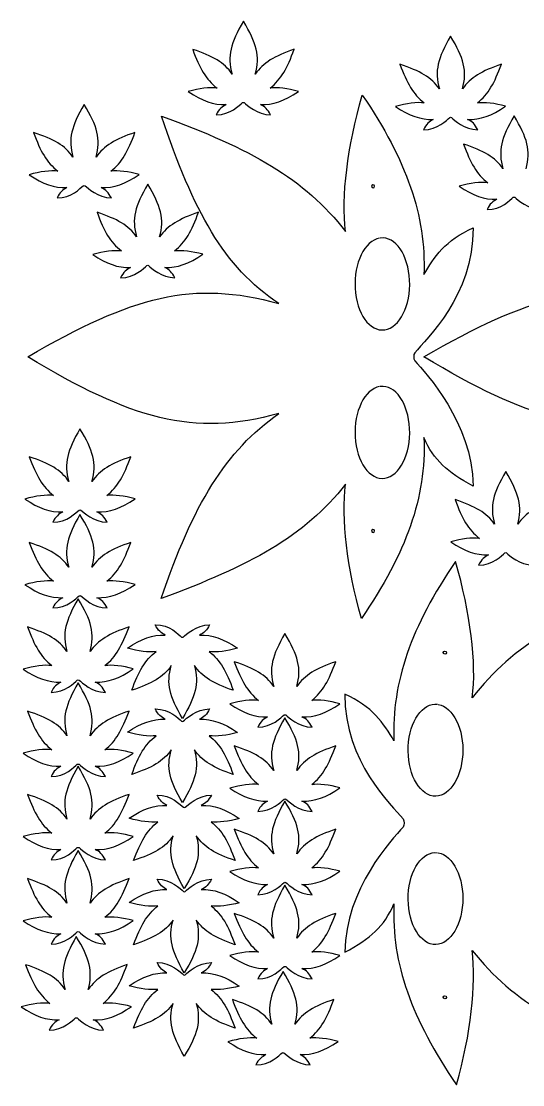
# Model space of a CAD drawing. Extents: x 21 to 5633, y 5 to 1405.
# Drawn here: x 21 to 666, y 5 to 1374 of the extents above; entities that cross this region are included whole.
import ezdxf

# ---------------------------------------------------------------- set-up
doc = ezdxf.new("R2010")
doc.units = 0
doc.layers.add('mascara_plano_de_corte', color=7, linetype='CONTINUOUS')

msp = doc.modelspace()

# ---------------------------------------------------------------- linework, layer by layer
at = {"layer": 'mascara_plano_de_corte', "color": 7}
for points in [[(307.101992, 1373.611842)], [(573.624986, 1354.459842)], [(102.339997, 1266.670844)], [(655.390984, 1251.775845)], [(184.104995, 1163.986847)], [(29.827999, 941.877852)], [(539.425987, 941.877852)], [(96.968998, 849.361855)], [(644.616984, 794.217856)], [(96.968998, 739.072858)], [(94.659998, 630.48686)], [(360.530991, 585.689861)], [(94.659998, 522.177863)], [(228.714994, 476.611864)], [(360.530991, 477.381864)], [(94.659998, 414.920866)], [(360.530991, 370.123867)], [(228.714994, 368.302867)], [(360.530991, 261.818869)], [(231.124994, 257.52987)], [(92.249998, 195.842871)], [(358.120991, 151.045872)], [(231.124994, 149.220872)], [(231.124994, 41.963875)]]:
    msp.add_lwpolyline(points, close=True, dxfattribs=at)
msp.add_lwpolyline([(94.659998, 306.615868), (94.659998, 306.615868), (94.659998, 306.611868)], dxfattribs=at)
for points in [[(307.101992, 1373.611842), (290.698993, 1345.236842), (286.183993, 1329.049843), (292.714993, 1305.693843)], [(322.456992, 1305.693843), (328.886992, 1328.795843), (323.940992, 1345.795842), (307.101992, 1373.611842)], [(573.624986, 1354.459842), (557.222986, 1326.084843), (552.706986, 1309.896843), (559.237986, 1286.541844)], [(588.979985, 1286.541844), (595.409985, 1309.642843), (590.464985, 1326.642843), (573.624986, 1354.459842)], [(292.714993, 1305.693843), (282.604993, 1320.795843), (267.897993, 1328.681843), (241.956994, 1337.443843)], [(241.956994, 1337.443843), (250.854994, 1313.326843), (258.788994, 1298.849844), (273.233993, 1287.638844)], [(372.491991, 1337.502843), (347.163991, 1328.943843), (332.546992, 1320.138843), (322.456992, 1305.693843)], [(341.550991, 1287.638844), (355.784991, 1298.814844), (363.663991, 1313.568843), (372.491991, 1337.502843)], [(559.237986, 1286.541844), (549.128986, 1301.642843), (534.421987, 1309.529843), (508.483987, 1318.295843)], [(508.483987, 1318.295843), (517.378987, 1294.174844), (525.312987, 1279.697844), (539.757987, 1268.486844)], [(639.015984, 1318.349843), (613.687985, 1309.791843), (599.069985, 1300.986843), (588.979985, 1286.541844)], [(608.073985, 1268.486844), (622.312984, 1279.662844), (630.187984, 1294.416844), (639.015984, 1318.349843)], [(273.233993, 1287.638844), (263.804993, 1288.916844), (250.296994, 1287.127844), (236.315994, 1283.131844)], [(377.909991, 1283.373844), (364.206991, 1287.287844), (350.831991, 1288.775844), (341.550991, 1287.638844)], [(236.315994, 1283.131844), (253.995994, 1271.103844), (268.894993, 1265.881844), (284.862993, 1266.463844)], [(328.968992, 1266.463844), (345.140991, 1265.779844), (360.081991, 1271.248844), (377.909991, 1283.373844)], [(438.702989, 1102.943848), (432.632989, 1147.802847), (441.140989, 1212.045846), (460.136988, 1278.529844)], [(460.136988, 1278.529844), (517.335987, 1194.435846), (542.171986, 1123.584848), (539.405987, 1047.63185)], [(102.339997, 1266.670844), (85.937998, 1238.299845), (81.421998, 1222.107845), (87.952998, 1198.752846)], [(117.694997, 1198.752846), (124.124997, 1221.853845), (119.179997, 1238.853845), (102.339997, 1266.670844)], [(272.249993, 1253.189845), (290.636993, 1253.080845), (302.187992, 1265.849844), (305.999992, 1268.935844)], [(284.862993, 1266.463844), (280.179993, 1263.802844), (275.468993, 1260.545844), (272.249993, 1253.189845)], [(305.999992, 1268.935844), (306.624992, 1269.365844), (307.608992, 1269.338844), (308.190992, 1268.935844)], [(308.190992, 1268.935844), (311.608992, 1265.959844), (324.839992, 1253.365845), (342.089991, 1253.189845)], [(342.089991, 1253.189845), (338.253992, 1260.134844), (335.171992, 1263.826844), (328.968992, 1266.463844)], [(539.757987, 1268.486844), (530.327987, 1269.763844), (516.819987, 1267.974844), (502.839987, 1263.978844)], [(502.839987, 1263.978844), (520.522987, 1251.951845), (535.417987, 1246.732845), (551.390986, 1247.310845)], [(595.495985, 1247.310845), (611.663985, 1246.627845), (626.604984, 1252.095845), (644.433984, 1264.220844)], [(644.433984, 1264.220844), (630.729984, 1268.134844), (617.354985, 1269.627844), (608.073985, 1268.486844)], [(352.839991, 1010.299851), (281.003993, 1058.38485), (243.499994, 1128.330848), (201.819995, 1251.693845)], [(201.819995, 1251.693845), (316.526992, 1209.381846), (385.38699, 1171.650847), (438.702989, 1102.943848)], [(538.772987, 1234.037845), (557.159986, 1233.927845), (568.710986, 1246.697845), (572.522986, 1249.783845)], [(551.390986, 1247.310845), (546.702986, 1244.654845), (541.991986, 1241.392845), (538.772987, 1234.037845)], [(572.522986, 1249.783845), (573.147986, 1250.213845), (574.136986, 1250.185845), (574.714986, 1249.783845)], [(574.714986, 1249.783845), (578.132986, 1246.806845), (591.362985, 1234.213845), (608.612985, 1234.037845)], [(608.612985, 1234.037845), (604.776985, 1240.986845), (601.694985, 1244.674845), (595.495985, 1247.310845)], [(655.390984, 1251.775845), (638.987984, 1223.400845), (634.472984, 1207.213846), (641.003984, 1183.857846)], [(670.749983, 1183.857846), (677.175983, 1206.959846), (672.229983, 1223.959845), (655.390984, 1251.775845)], [(87.952998, 1198.752846), (77.843998, 1213.857846), (63.136998, 1221.740845), (37.194999, 1230.506845)], [(37.194999, 1230.506845), (46.093999, 1206.388846), (54.026999, 1191.908846), (68.472998, 1180.697846)], [(167.729996, 1230.560845), (142.401996, 1222.002845), (127.784997, 1213.197846), (117.694997, 1198.752846)], [(136.788997, 1180.697846), (151.022996, 1191.873846), (158.901996, 1206.627846), (167.729996, 1230.560845)], [(641.003984, 1183.857846), (630.894984, 1198.959846), (616.187985, 1206.845846), (590.249985, 1215.611846)], [(590.249985, 1215.611846), (599.144985, 1191.490846), (607.077985, 1177.013847), (621.526984, 1165.802847)], [(68.472998, 1180.697846), (59.042999, 1181.974846), (45.534999, 1180.185846), (31.554999, 1176.189847)], [(173.147996, 1176.431847), (159.444996, 1180.345846), (146.069996, 1181.838846), (136.788997, 1180.697846)], [(31.554999, 1176.189847), (49.233999, 1164.166847), (64.132998, 1158.943847), (80.101998, 1159.525847)], [(124.206997, 1159.525847), (140.378996, 1158.842847), (155.319996, 1164.306847), (173.147996, 1176.431847)], [(184.104995, 1163.986847), (167.702996, 1135.611848), (163.187996, 1119.424848), (169.718996, 1096.068849)], [(199.464995, 1096.068849), (205.890995, 1119.170848), (200.944995, 1136.170848), (184.104995, 1163.986847)], [(473.706988, 1163.158847), (472.601988, 1163.045847), (471.796988, 1162.064847), (471.901988, 1160.959847)], [(475.921988, 1161.318847), (475.827988, 1162.424847), (474.862988, 1163.248847), (473.753988, 1163.162847)], [(621.526984, 1165.802847), (612.093985, 1167.080847), (598.585985, 1165.291847), (584.604985, 1161.295847)], [(67.487998, 1146.252847), (85.874998, 1146.138847), (97.425998, 1158.908847), (101.237997, 1161.994847)], [(80.101998, 1159.525847), (75.417998, 1156.865847), (70.706998, 1153.603847), (67.487998, 1146.252847)], [(101.237997, 1161.994847), (101.862997, 1162.424847), (102.847997, 1162.396847), (103.429997, 1161.994847)], [(103.429997, 1161.994847), (106.847997, 1159.017847), (120.077997, 1146.424847), (137.327997, 1146.252847)], [(137.327997, 1146.252847), (133.491997, 1153.197847), (130.409997, 1156.884847), (124.206997, 1159.525847)], [(471.901988, 1160.959847), (472.003988, 1159.853847), (472.983988, 1159.041847), (474.089988, 1159.142847)], [(474.089988, 1159.142847), (475.194988, 1159.240847), (476.011988, 1160.213847), (475.921988, 1161.318847)], [(584.604985, 1161.295847), (602.288985, 1149.267847), (617.187985, 1144.045847), (633.155984, 1144.627847)], [(620.538984, 1131.353848), (638.925984, 1131.244848), (650.479984, 1144.013847), (654.292984, 1147.099847)], [(633.155984, 1144.627847), (628.468984, 1141.967847), (623.761984, 1138.709848), (620.538984, 1131.353848)], [(654.292984, 1147.099847), (654.917984, 1147.529847), (655.901984, 1147.502847), (656.479984, 1147.099847)], [(656.479984, 1147.099847), (659.901984, 1144.123847), (673.128983, 1131.529848), (690.378983, 1131.353848)], [(169.718996, 1096.068849), (159.608996, 1111.170848), (144.901996, 1119.056848), (118.964997, 1127.822848)], [(118.964997, 1127.822848), (127.858997, 1103.701848), (135.792997, 1089.224849), (150.237996, 1078.013849)], [(249.495994, 1127.877848), (224.167994, 1119.318848), (209.550995, 1110.513848), (199.464995, 1096.068849)], [(218.554995, 1078.013849), (232.792994, 1089.189849), (240.667994, 1103.943848), (249.495994, 1127.877848)], [(520.960987, 1040.46785), (519.362987, 1072.916849), (502.507987, 1097.107849), (483.226988, 1094.623849)], [(602.534985, 1107.627848), (603.062985, 1020.18585), (542.323986, 965.248852), (527.655987, 947.111852)], [(539.405987, 1047.63185), (552.054986, 1069.924849), (567.554986, 1092.318849), (602.534985, 1107.627848)], [(482.362988, 1094.494849), (463.120988, 1091.209849), (449.065989, 1062.384849), (450.897989, 1029.97085)], [(150.237996, 1078.013849), (140.808996, 1079.291849), (127.300997, 1077.502849), (113.319997, 1073.506849)], [(113.319997, 1073.506849), (131.003997, 1061.478849), (145.901996, 1056.25985), (161.870996, 1056.83885)], [(205.976995, 1056.83885), (222.144994, 1056.15485), (237.089994, 1061.623849), (254.913994, 1073.748849)], [(254.913994, 1073.748849), (241.210994, 1077.662849), (227.835994, 1079.154849), (218.554995, 1078.013849)], [(149.253996, 1043.56485), (167.640996, 1043.45585), (179.190996, 1056.22485), (183.007995, 1059.31085)], [(161.870996, 1056.83885), (157.183996, 1054.18185), (152.472996, 1050.92085), (149.253996, 1043.56485)], [(183.007995, 1059.31085), (183.628995, 1059.74085), (184.616995, 1059.71385), (185.194995, 1059.31085)], [(185.194995, 1059.31085), (188.612995, 1056.33485), (201.843995, 1043.74085), (219.093995, 1043.56485)], [(219.093995, 1043.56485), (215.257995, 1050.51385), (212.175995, 1054.20185), (205.976995, 1056.83885)], [(29.827999, 941.877852), (164.761996, 1019.888851), (241.761994, 1041.36985), (352.839991, 1010.299851)], [(489.026988, 976.599852), (508.288987, 979.486852), (522.554987, 1008.017851), (520.960987, 1040.46785)], [(539.425987, 941.877852), (674.362983, 1019.888851), (751.362981, 1041.36985), (862.440978, 1010.299851)], [(450.897989, 1029.97085), (452.729989, 997.556851), (469.761988, 973.717852), (489.026988, 976.599852)], [(527.655987, 947.111852), (525.608987, 944.138852), (525.745987, 939.451853), (527.655987, 936.701853)], [(352.839991, 868.842854), (242.972994, 838.267855), (162.112996, 861.795854), (29.827999, 941.877852)], [(527.655987, 936.701853), (541.808986, 920.435853), (601.702985, 857.517855), (602.534985, 775.482857)], [(862.440978, 868.842854), (752.573981, 838.267855), (671.710983, 861.795854), (539.425987, 941.877852)], [(482.362988, 903.541853), (463.120988, 900.256853), (449.065989, 871.431854), (450.897989, 839.017855)], [(520.960987, 849.513855), (519.362987, 881.963854), (502.507987, 906.154853), (483.226988, 903.670853)], [(201.558995, 630.88186), (242.257994, 751.342857), (284.132993, 820.861855), (352.839991, 868.842854)], [(96.968998, 849.361855), (80.565998, 820.990855), (76.050998, 804.799856), (82.581998, 781.443856)], [(112.323997, 781.443856), (118.753997, 804.545856), (113.808997, 821.545855), (96.968998, 849.361855)], [(489.026988, 785.646856), (508.288987, 788.533856), (522.554987, 817.064856), (520.960987, 849.513855)], [(450.897989, 839.017855), (452.729989, 806.603856), (469.761988, 782.763856), (489.026988, 785.646856)], [(539.405987, 837.865855), (542.655986, 760.967857), (516.659987, 689.896859), (458.995989, 605.119861)], [(602.534985, 775.482857), (569.499986, 793.713856), (551.956986, 808.381856), (539.405987, 837.865855)], [(82.581998, 781.443856), (72.472998, 796.549856), (57.765999, 804.431856), (31.823999, 813.197856)], [(31.823999, 813.197856), (40.722999, 789.080856), (48.655999, 774.599857), (63.101998, 763.388857)], [(162.358996, 813.252856), (137.030997, 804.693856), (122.413997, 795.888856), (112.323997, 781.443856)], [(131.417997, 763.388857), (145.651996, 774.568857), (153.530996, 789.318856), (162.358996, 813.252856)], [(644.616984, 794.217856), (628.214984, 765.842857), (623.698984, 749.654857), (630.229984, 726.299858)], [(659.972984, 726.299858), (666.401983, 749.400857), (661.456983, 766.400857), (644.616984, 794.217856)], [(438.702989, 778.045857), (385.54299, 710.330858), (315.386992, 672.865859), (201.558995, 630.88186)], [(458.995989, 605.119861), (440.374989, 670.291859), (433.284989, 733.896858), (438.702989, 778.045857)], [(63.101998, 763.388857), (53.671999, 764.666857), (40.163999, 762.877857), (26.183999, 758.881857)], [(26.183999, 758.881857), (43.862999, 746.857857), (58.761999, 741.634857), (74.729998, 742.217857)], [(118.835997, 742.217857), (135.007997, 741.533857), (149.948996, 746.998857), (167.776996, 759.123857)], [(167.776996, 759.123857), (154.073996, 763.037857), (140.698996, 764.529857), (131.417997, 763.388857)], [(630.229984, 726.299858), (620.120984, 741.400857), (605.413985, 749.287857), (579.472986, 758.052857)], [(579.472986, 758.052857), (588.370985, 733.935858), (596.304985, 719.455858), (610.749985, 708.244858)], [(710.007982, 758.107857), (684.679983, 749.549857), (670.062983, 740.744857), (659.972984, 726.299858)], [(62.116998, 728.943858), (80.503998, 728.830858), (92.054998, 741.603857), (95.866998, 744.685857)], [(74.729998, 742.217857), (70.046998, 739.556858), (65.335998, 736.295858), (62.116998, 728.943858)], [(96.968998, 739.072858), (80.565998, 710.697858), (76.050998, 694.509859), (82.581998, 671.154859)], [(95.866998, 744.685857), (96.491998, 745.115857), (97.476998, 745.088857), (98.058998, 744.685857)], [(112.323997, 671.154859), (118.753997, 694.256859), (113.808997, 711.256858), (96.968998, 739.072858)], [(98.058998, 744.685857), (101.476997, 741.709857), (114.706997, 729.115858), (131.956997, 728.943858)], [(131.956997, 728.943858), (128.120997, 735.888858), (125.038997, 739.576858), (118.835997, 742.217857)], [(473.706988, 719.670858), (472.601988, 719.560858), (471.796988, 718.576858), (471.901988, 717.470858)], [(471.901988, 717.470858), (472.003988, 716.369858), (472.983988, 715.556858), (474.089988, 715.654858)], [(475.921988, 717.830858), (475.827988, 718.935858), (474.862988, 719.759858), (473.753988, 719.674858)], [(474.089988, 715.654858), (475.194988, 715.752858), (476.011988, 716.724858), (475.921988, 717.830858)], [(82.581998, 671.154859), (72.472998, 686.256859), (57.765999, 694.142859), (31.823999, 702.908858)], [(31.823999, 702.908858), (40.722999, 678.787859), (48.655999, 664.310859), (63.101998, 653.09986)], [(162.358996, 702.963858), (137.030997, 694.404859), (122.413997, 685.599859), (112.323997, 671.154859)], [(131.417997, 653.09986), (145.651996, 664.275859), (153.530996, 679.029859), (162.358996, 702.963858)], [(610.749985, 708.244858), (601.319985, 709.521858), (587.812985, 707.732858), (573.831986, 703.736858)], [(573.831986, 703.736858), (591.511985, 691.709859), (606.409985, 686.490859), (622.378984, 687.072859)], [(609.765985, 673.795859), (628.151984, 673.685859), (639.702984, 686.455859), (643.515984, 689.541859)], [(622.378984, 687.072859), (617.690985, 684.412859), (612.983985, 681.150859), (609.765985, 673.795859)], [(643.515984, 689.541859), (644.140984, 689.970859), (645.124984, 689.943859), (645.702984, 689.541859)], [(645.702984, 689.541859), (649.124984, 686.564859), (662.354983, 673.970859), (679.601983, 673.795859)], [(580.011985, 678.619859), (522.812987, 594.521861), (497.976988, 523.670863), (500.741987, 447.720865)], [(601.444985, 503.033863), (607.515985, 547.888862), (599.007985, 612.131861), (580.011985, 678.619859)], [(63.101998, 653.09986), (53.671999, 654.37786), (40.163999, 652.58886), (26.183999, 648.59286)], [(26.183999, 648.59286), (43.862999, 636.56486), (58.761999, 631.34286), (74.729998, 631.92486)], [(118.835997, 631.92486), (135.007997, 631.24086), (149.948996, 636.70986), (167.776996, 648.83486)], [(167.776996, 648.83486), (154.073996, 652.74886), (140.698996, 654.23686), (131.417997, 653.09986)], [(838.323979, 651.77986), (723.620982, 609.470861), (654.761984, 571.740862), (601.444985, 503.033863)], [(62.116998, 618.650861), (80.503998, 618.541861), (92.054998, 631.31086), (95.866998, 634.39686)], [(74.729998, 631.92486), (70.046998, 629.26386), (65.335998, 626.00686), (62.116998, 618.650861)], [(94.659998, 630.48686), (78.257998, 602.115861), (73.741998, 585.924861), (80.272998, 562.568862)], [(110.015997, 562.568862), (116.444997, 585.670861), (111.499997, 602.674861), (94.659998, 630.48686)], [(95.866998, 634.39686), (96.491998, 634.82686), (97.476998, 634.79986), (98.058998, 634.39686)], [(98.058998, 634.39686), (101.476997, 631.42086), (114.706997, 618.826861), (131.956997, 618.650861)], [(131.956997, 618.650861), (128.120997, 625.59586), (125.038997, 629.28786), (118.835997, 631.92486)], [(80.272998, 562.568862), (70.163998, 577.674862), (55.456999, 585.560861), (29.519999, 594.322861)], [(29.519999, 594.322861), (38.413999, 570.205862), (46.347999, 555.728862), (60.792998, 544.517862)], [(160.050996, 594.377861), (134.722997, 585.822861), (120.104997, 577.017862), (110.015997, 562.568862)], [(129.108997, 544.517862), (143.347996, 555.693862), (151.222996, 570.443862), (160.050996, 594.377861)], [(193.862995, 597.029861), (212.249995, 597.142861), (223.800994, 584.369861), (227.612994, 581.287861)], [(206.479995, 583.756861), (201.792995, 586.416861), (197.081995, 589.674861), (193.862995, 597.029861)], [(229.804994, 581.287861), (233.222994, 584.263861), (246.452994, 596.857861), (263.702993, 597.029861)], [(263.702993, 597.029861), (259.866994, 590.084861), (256.784994, 586.396861), (250.585994, 583.756861)], [(157.929996, 567.088862), (175.612996, 579.115862), (190.507995, 584.338861), (206.479995, 583.756861)], [(227.612994, 581.287861), (228.237994, 580.857861), (229.226994, 580.884861), (229.804994, 581.287861)], [(250.585994, 583.756861), (266.753993, 584.439861), (281.694993, 578.974862), (299.522993, 566.849862)], [(360.530991, 585.689861), (344.128991, 557.318862), (339.612992, 541.127862), (346.144991, 517.771863)], [(375.890991, 517.771863), (382.31599, 540.873862), (377.370991, 557.877862), (360.530991, 585.689861)], [(194.847995, 562.584862), (185.417995, 561.306862), (171.909996, 563.095862), (157.929996, 567.088862)], [(163.573996, 512.775863), (172.468996, 536.892863), (180.401995, 551.373862), (194.847995, 562.584862)], [(299.522993, 566.849862), (285.819993, 562.935862), (272.444993, 561.443862), (263.163993, 562.584862)], [(263.163993, 562.584862), (277.401993, 551.404862), (285.276993, 536.654863), (294.104993, 512.720863)], [(566.058986, 559.228862), (564.952986, 559.326862), (564.136986, 560.299862), (564.226986, 561.404862)], [(564.226986, 561.404862), (564.315986, 562.509862), (565.284986, 563.334862), (566.390986, 563.252862)], [(568.245986, 561.049862), (568.140986, 559.943862), (567.163986, 559.131862), (566.058986, 559.228862)], [(566.440986, 563.244862), (567.546986, 563.134862), (568.351986, 562.150862), (568.245986, 561.049862)], [(346.144991, 517.771863), (336.034992, 532.877863), (321.327992, 540.763862), (295.390993, 549.525862)], [(295.390993, 549.525862), (304.284992, 525.408863), (312.218992, 510.931863), (326.663992, 499.720864)], [(425.921989, 549.580862), (400.59399, 541.025862), (385.97699, 532.220863), (375.890991, 517.771863)], [(394.97999, 499.720864), (409.21899, 510.896863), (417.09399, 525.646863), (425.921989, 549.580862)], [(60.792998, 544.517862), (51.362999, 545.791862), (37.854999, 544.002862), (23.874999, 540.009862)], [(23.874999, 540.009862), (41.558999, 527.982863), (56.452999, 522.759863), (72.425998, 523.342863)], [(116.530997, 523.342863), (132.698997, 522.658863), (147.640996, 528.123863), (165.468996, 540.248862)], [(165.468996, 540.248862), (151.765996, 544.166862), (138.390997, 545.654862), (129.108997, 544.517862)], [(214.327995, 544.529862), (204.218995, 529.424863), (189.511995, 521.537863), (163.573996, 512.775863)], [(228.714994, 476.611864), (212.312995, 504.982863), (207.796995, 521.174863), (214.327995, 544.529862)], [(244.069994, 544.529862), (250.499994, 521.427863), (245.554994, 504.424863), (228.714994, 476.611864)], [(294.104993, 512.720863), (268.776993, 521.279863), (254.159994, 530.084863), (244.069994, 544.529862)], [(59.808999, 510.068863), (78.194998, 509.959863), (89.745998, 522.728863), (93.558998, 525.810863)], [(72.425998, 523.342863), (67.737998, 520.681863), (63.026998, 517.424863), (59.808999, 510.068863)], [(94.659998, 522.177863), (78.257998, 493.806864), (73.741998, 477.615864), (80.272998, 454.259865)], [(93.558998, 525.810863), (94.183998, 526.244863), (95.171998, 526.213863), (95.749998, 525.810863)], [(110.015997, 454.259865), (116.444997, 477.361864), (111.499997, 494.365864), (94.659998, 522.177863)], [(95.749998, 525.810863), (99.167998, 522.838863), (112.397997, 510.244863), (129.647997, 510.068863)], [(129.647997, 510.068863), (125.812997, 517.013863), (122.729997, 520.701863), (116.530997, 523.342863)], [(437.612989, 507.717863), (437.085989, 420.275865), (497.823988, 365.334867), (512.487987, 347.197867)], [(500.741987, 447.720865), (488.093988, 470.009864), (472.593988, 492.408864), (437.612989, 507.717863)], [(326.663992, 499.720864), (317.233992, 500.994863), (303.726992, 499.205864), (289.745993, 495.213864)], [(289.745993, 495.213864), (307.429992, 483.185864), (322.327992, 477.963864), (338.296992, 478.545864)], [(382.40199, 478.545864), (398.56999, 477.861864), (413.51599, 483.326864), (431.339989, 495.451864)], [(431.339989, 495.451864), (417.63699, 499.369864), (404.26199, 500.857863), (394.97999, 499.720864)], [(519.186987, 440.552865), (520.780987, 473.002864), (537.640987, 497.193864), (556.921986, 494.709864)], [(557.784986, 494.580864), (577.022986, 491.295864), (591.081985, 462.474864), (589.249985, 430.060865)], [(80.272998, 454.259865), (70.163998, 469.365864), (55.456999, 477.252864), (29.519999, 486.013864)], [(29.519999, 486.013864), (38.413999, 461.896864), (46.347999, 447.420865), (60.792998, 436.209865)], [(160.050996, 486.068864), (134.722997, 477.513864), (120.104997, 468.709864), (110.015997, 454.259865)], [(129.108997, 436.209865), (143.347996, 447.384865), (151.222996, 462.134864), (160.050996, 486.068864)], [(193.862995, 488.720864), (212.249995, 488.834864), (223.800994, 476.060864), (227.612994, 472.978864)], [(206.479995, 475.447864), (201.792995, 478.107864), (197.081995, 481.365864), (193.862995, 488.720864)], [(229.804994, 472.978864), (233.222994, 475.955864), (246.452994, 488.549864), (263.702993, 488.720864)], [(263.702993, 488.720864), (259.866994, 481.775864), (256.784994, 478.088864), (250.585994, 475.447864)], [(325.679992, 465.271864), (344.065991, 465.162864), (355.616991, 477.931864), (359.433991, 481.013864)], [(359.433991, 481.013864), (360.054991, 481.447864), (361.042991, 481.416864), (361.620991, 481.013864)], [(361.620991, 481.013864), (365.038991, 478.041864), (378.269991, 465.447864), (395.51999, 465.271864)], [(157.929996, 458.779865), (175.612996, 470.806864), (190.507995, 476.029864), (206.479995, 475.447864)], [(227.612994, 472.978864), (228.237994, 472.549864), (229.226994, 472.576864), (229.804994, 472.978864)], [(250.585994, 475.447864), (266.753993, 476.131864), (281.694993, 470.666864), (299.522993, 458.541865)], [(338.296992, 478.545864), (333.608992, 475.884864), (328.897992, 472.627864), (325.679992, 465.271864)], [(360.530991, 477.381864), (344.128991, 449.009865), (339.612992, 432.822865), (346.144991, 409.463866)], [(375.890991, 409.463866), (382.31599, 432.564865), (377.370991, 449.568865), (360.530991, 477.381864)], [(395.51999, 465.271864), (391.68399, 472.217864), (388.60199, 475.904864), (382.40199, 478.545864)], [(194.847995, 454.275865), (185.417995, 452.998865), (171.909996, 454.787865), (157.929996, 458.779865)], [(163.573996, 404.467866), (172.468996, 428.584865), (180.401995, 443.064865), (194.847995, 454.275865)], [(299.522993, 458.541865), (285.819993, 454.627865), (272.444993, 453.134865), (263.163993, 454.275865)], [(263.163993, 454.275865), (277.401993, 443.095865), (285.276993, 428.345865), (294.104993, 404.412866)], [(346.144991, 409.463866), (336.034992, 424.568865), (321.327992, 432.455865), (295.390993, 441.217865)], [(295.390993, 441.217865), (304.284992, 417.099866), (312.218992, 402.623866), (326.663992, 391.412866)], [(425.921989, 441.271865), (400.59399, 432.717865), (385.97699, 423.912865), (375.890991, 409.463866)], [(394.97999, 391.412866), (409.21899, 402.588866), (417.09399, 417.338866), (425.921989, 441.271865)], [(551.120986, 376.689867), (531.858987, 379.572867), (517.593987, 408.103866), (519.186987, 440.552865)], [(60.792998, 436.209865), (51.362999, 437.482865), (37.854999, 435.697865), (23.874999, 431.701865)], [(23.874999, 431.701865), (41.558999, 419.674866), (56.452999, 414.451866), (72.425998, 415.033866)], [(116.530997, 415.033866), (132.698997, 414.349866), (147.640996, 419.814866), (165.468996, 431.939865)], [(165.468996, 431.939865), (151.765996, 435.857865), (138.390997, 437.345865), (129.108997, 436.209865)], [(214.327995, 436.220865), (204.218995, 421.115865), (189.511995, 413.228866), (163.573996, 404.467866)], [(228.714994, 368.302867), (212.312995, 396.674866), (207.796995, 412.865866), (214.327995, 436.220865)], [(244.069994, 436.220865), (250.499994, 413.119866), (245.554994, 396.115866), (228.714994, 368.302867)], [(294.104993, 404.412866), (268.776993, 412.970866), (254.159994, 421.775865), (244.069994, 436.220865)], [(589.249985, 430.060865), (587.413985, 397.646866), (570.382986, 373.802867), (551.120986, 376.689867)], [(59.808999, 401.759866), (78.194998, 401.650866), (89.745998, 414.420866), (93.558998, 417.502866)], [(72.425998, 415.033866), (67.737998, 412.373866), (63.026998, 409.115866), (59.808999, 401.759866)], [(94.659998, 414.920866), (78.257998, 386.549866), (73.741998, 370.361867), (80.272998, 347.006867)], [(93.558998, 417.502866), (94.183998, 417.935866), (95.171998, 417.904866), (95.749998, 417.502866)], [(110.015997, 347.006867), (116.444997, 370.103867), (111.499997, 387.107866), (94.659998, 414.920866)], [(95.749998, 417.502866), (99.167998, 414.529866), (112.397997, 401.935866), (129.647997, 401.759866)], [(129.647997, 401.759866), (125.812997, 408.705866), (122.729997, 412.392866), (116.530997, 415.033866)], [(326.663992, 391.412866), (317.233992, 392.685866), (303.726992, 390.900866), (289.745993, 386.904866)], [(289.745993, 386.904866), (307.429992, 374.877867), (322.327992, 369.654867), (338.296992, 370.236867)], [(382.40199, 370.236867), (398.56999, 369.552867), (413.51599, 375.017867), (431.339989, 387.142866)], [(431.339989, 387.142866), (417.63699, 391.060866), (404.26199, 392.549866), (394.97999, 391.412866)], [(80.272998, 347.006867), (70.163998, 362.107867), (55.456999, 369.994867), (29.519999, 378.756867)], [(29.519999, 378.756867), (38.413999, 354.638867), (46.347999, 340.162867), (60.792998, 328.951868)], [(160.050996, 378.814867), (134.722997, 370.256867), (120.104997, 361.451867), (110.015997, 347.006867)], [(129.108997, 328.951868), (143.347996, 340.127867), (151.222996, 354.881867), (160.050996, 378.814867)], [(196.272995, 377.947867), (214.659995, 378.060867), (226.210994, 365.287867), (230.026994, 362.205867)], [(208.890995, 364.674867), (204.202995, 367.334867), (199.491995, 370.595867), (196.272995, 377.947867)], [(232.214994, 362.205867), (235.632994, 365.181867), (248.862994, 377.775867), (266.112993, 377.947867)], [(266.112993, 377.947867), (262.276993, 371.002867), (259.194994, 367.314867), (252.995994, 364.674867)], [(325.679992, 356.963867), (344.065991, 356.853867), (355.616991, 369.623867), (359.433991, 372.705867)], [(338.296992, 370.236867), (333.608992, 367.576867), (328.897992, 364.318867), (325.679992, 356.963867)], [(360.530991, 370.123867), (344.128991, 341.752867), (339.612992, 325.564868), (346.144991, 302.209868)], [(359.433991, 372.705867), (360.054991, 373.138867), (361.042991, 373.107867), (361.620991, 372.705867)], [(375.890991, 302.209868), (382.31599, 325.306868), (377.370991, 342.310867), (360.530991, 370.123867)], [(361.620991, 372.705867), (365.038991, 369.732867), (378.269991, 357.138867), (395.51999, 356.963867)], [(395.51999, 356.963867), (391.68399, 363.908867), (388.60199, 367.595867), (382.40199, 370.236867)], [(160.339996, 348.009867), (178.022996, 360.033867), (192.921995, 365.256867), (208.890995, 364.674867)], [(230.026994, 362.205867), (230.647994, 361.775867), (231.636994, 361.802867), (232.214994, 362.205867)], [(252.995994, 364.674867), (269.163993, 365.357867), (284.108993, 359.892867), (301.933992, 347.767867)], [(197.257995, 343.502867), (187.827995, 342.224867), (174.319996, 344.013867), (160.339996, 348.009867)], [(165.983996, 293.693869), (174.878996, 317.810868), (182.812995, 332.291868), (197.257995, 343.502867)], [(301.933992, 347.767867), (288.229993, 343.853867), (274.854993, 342.361867), (265.573993, 343.502867)], [(265.573993, 343.502867), (279.812993, 332.322868), (287.687993, 317.572868), (296.515993, 293.638869)], [(512.487987, 347.197867), (514.538987, 344.228867), (514.401987, 339.541868), (512.487987, 336.791868)], [(60.792998, 328.951868), (51.362999, 330.228868), (37.854999, 328.439868), (23.874999, 324.443868)], [(165.468996, 324.681868), (151.765996, 328.599868), (138.390997, 330.088868), (129.108997, 328.951868)], [(346.144991, 302.209868), (336.034992, 317.310868), (321.327992, 325.197868), (295.390993, 333.959868)], [(295.390993, 333.959868), (304.284992, 309.842868), (312.218992, 295.365869), (326.663992, 284.154869)], [(425.921989, 334.017868), (400.59399, 325.459868), (385.97699, 316.654868), (375.890991, 302.209868)], [(394.97999, 284.154869), (409.21899, 295.330869), (417.09399, 310.084868), (425.921989, 334.017868)], [(512.487987, 336.791868), (498.339988, 320.521868), (438.440989, 257.60387), (437.612989, 175.568872)], [(23.874999, 324.443868), (41.558999, 312.416868), (56.452999, 307.193868), (72.425998, 307.775868)], [(116.530997, 307.775868), (132.698997, 307.092868), (147.640996, 312.560868), (165.468996, 324.681868)], [(216.737995, 325.447868), (206.628995, 310.342868), (191.921995, 302.459868), (165.983996, 293.693869)], [(231.124994, 257.52987), (214.722995, 285.900869), (210.206995, 302.092868), (216.737995, 325.447868)], [(246.483994, 325.447868), (252.909994, 302.345868), (247.964994, 285.345869), (231.124994, 257.52987)], [(296.515993, 293.638869), (271.187993, 302.197868), (256.569994, 311.002868), (246.483994, 325.447868)], [(59.808999, 294.502869), (78.194998, 294.392869), (89.745998, 307.162868), (93.558998, 310.248868)], [(72.425998, 307.775868), (67.737998, 305.115868), (63.026998, 301.857868), (59.808999, 294.502869)], [(94.659998, 306.611868), (78.257998, 278.240869), (73.741998, 262.052869), (80.272998, 238.69787)], [(93.558998, 310.248868), (94.183998, 310.677868), (95.171998, 310.646868), (95.749998, 310.248868)], [(110.015997, 238.69787), (116.444997, 261.795869), (111.499997, 278.799869), (94.659998, 306.615868)], [(95.749998, 310.248868), (99.167998, 307.271868), (112.397997, 294.677869), (129.647997, 294.502869)], [(129.647997, 294.502869), (125.812997, 301.447868), (122.729997, 305.138868), (116.530997, 307.775868)], [(519.186987, 249.59987), (520.780987, 282.049869), (537.640987, 306.240868), (556.921986, 303.756868)], [(557.784986, 303.627868), (577.022986, 300.342868), (591.081985, 271.521869), (589.249985, 239.10787)], [(326.663992, 284.154869), (317.233992, 285.431869), (303.726992, 283.642869), (289.745993, 279.646869)], [(289.745993, 279.646869), (307.429992, 267.619869), (322.327992, 262.396869), (338.296992, 262.978869)], [(382.40199, 262.978869), (398.56999, 262.295869), (413.51599, 267.763869), (431.339989, 279.884869)], [(431.339989, 279.884869), (417.63699, 283.802869), (404.26199, 285.291869), (394.97999, 284.154869)], [(80.272998, 238.69787), (70.163998, 253.79987), (55.456999, 261.685869), (29.519999, 270.447869)], [(29.519999, 270.447869), (38.413999, 246.33087), (46.347999, 231.85387), (60.792998, 220.64287)], [(160.050996, 270.506869), (134.722997, 261.947869), (120.104997, 253.14287), (110.015997, 238.69787)], [(129.108997, 220.64287), (143.347996, 231.81887), (151.222996, 246.57287), (160.050996, 270.506869)], [(196.272995, 269.638869), (214.659995, 269.752869), (226.210994, 256.98287), (230.026994, 253.89687)], [(208.890995, 256.36587), (204.202995, 259.02587), (199.491995, 262.287869), (196.272995, 269.638869)], [(232.214994, 253.89687), (235.632994, 256.87387), (248.862994, 269.467869), (266.112993, 269.638869)], [(266.112993, 269.638869), (262.276993, 262.693869), (259.194994, 259.00687), (252.995994, 256.36587)], [(325.679992, 249.70587), (344.065991, 249.59587), (355.616991, 262.365869), (359.433991, 265.451869)], [(338.296992, 262.978869), (333.608992, 260.318869), (328.897992, 257.06087), (325.679992, 249.70587)], [(360.530991, 261.818869), (344.128991, 233.44387), (339.612992, 217.256871), (346.144991, 193.900871)], [(359.433991, 265.451869), (360.054991, 265.881869), (361.042991, 265.849869), (361.620991, 265.451869)], [(375.890991, 193.900871), (382.31599, 216.998871), (377.370991, 234.00287), (360.530991, 261.818869)], [(361.620991, 265.451869), (365.038991, 262.474869), (378.269991, 249.88187), (395.51999, 249.70587)], [(395.51999, 249.70587), (391.68399, 256.65087), (388.60199, 260.342869), (382.40199, 262.978869)], [(160.339996, 239.70187), (178.022996, 251.72487), (192.921995, 256.94787), (208.890995, 256.36587)], [(230.026994, 253.89687), (230.647994, 253.46787), (231.636994, 253.49487), (232.214994, 253.89687)], [(252.995994, 256.36587), (269.163993, 257.04987), (284.108993, 251.58487), (301.933992, 239.45987)], [(551.120986, 185.736871), (531.858987, 188.619871), (517.593987, 217.150871), (519.186987, 249.59987)], [(197.257995, 235.19387), (187.827995, 233.91687), (174.319996, 235.70587), (160.339996, 239.70187)], [(165.983996, 185.384871), (174.878996, 209.502871), (182.812995, 223.98287), (197.257995, 235.19387)], [(301.933992, 239.45987), (288.229993, 235.54587), (274.854993, 234.05287), (265.573993, 235.19387)], [(265.573993, 235.19387), (279.812993, 224.01387), (287.687993, 209.263871), (296.515993, 185.330871)], [(437.612989, 175.568872), (470.647988, 193.802871), (488.190988, 208.470871), (500.741987, 237.95587)], [(500.741987, 237.95587), (497.491988, 161.056872), (523.487987, 89.986874), (581.151985, 5.205876)], [(589.249985, 239.10787), (587.413985, 206.693871), (570.382986, 182.849871), (551.120986, 185.736871)], [(60.792998, 220.64287), (51.362999, 221.92087), (37.854999, 220.13187), (23.874999, 216.134871)], [(165.468996, 216.373871), (151.765996, 220.29187), (138.390997, 221.77987), (129.108997, 220.64287)], [(346.144991, 193.900871), (336.034992, 209.002871), (321.327992, 216.888871), (295.390993, 225.65087)], [(295.390993, 225.65087), (304.284992, 201.533871), (312.218992, 187.056871), (326.663992, 175.845872)], [(425.921989, 225.70987), (400.59399, 217.150871), (385.97699, 208.345871), (375.890991, 193.900871)], [(394.97999, 175.845872), (409.21899, 187.021871), (417.09399, 201.775871), (425.921989, 225.70987)], [(23.874999, 216.134871), (41.558999, 204.107871), (56.452999, 198.884871), (72.425998, 199.467871)], [(116.530997, 199.467871), (132.698997, 198.783871), (147.640996, 204.252871), (165.468996, 216.373871)], [(216.737995, 217.138871), (206.628995, 202.033871), (191.921995, 194.150871), (165.983996, 185.384871)], [(231.124994, 149.220872), (214.722995, 177.592872), (210.206995, 193.783871), (216.737995, 217.138871)], [(246.483994, 217.138871), (252.909994, 194.037871), (247.964994, 177.037872), (231.124994, 149.220872)], [(296.515993, 185.330871), (271.187993, 193.888871), (256.569994, 202.693871), (246.483994, 217.138871)], [(59.808999, 186.193871), (78.194998, 186.084871), (89.745998, 198.853871), (93.558998, 201.939871)], [(72.425998, 199.467871), (67.737998, 196.806871), (63.026998, 193.549871), (59.808999, 186.193871)], [(92.249998, 195.842871), (75.847998, 167.467872), (71.331998, 151.279872), (77.862998, 127.924873)], [(107.604997, 127.924873), (114.034997, 151.025872), (109.089997, 168.025872), (92.249998, 195.842871)], [(93.558998, 201.939871), (94.183998, 202.369871), (95.171998, 202.338871), (95.749998, 201.939871)], [(95.749998, 201.939871), (99.167998, 198.963871), (112.397997, 186.369871), (129.647997, 186.193871)], [(129.647997, 186.193871), (125.812997, 193.138871), (122.729997, 196.830871), (116.530997, 199.467871)], [(581.151985, 5.205876), (599.772985, 70.381874), (606.858985, 133.986873), (601.444985, 178.131872)], [(601.444985, 178.131872), (654.601984, 110.420873), (724.761982, 72.951874), (838.589979, 30.967875)], [(326.663992, 175.845872), (317.233992, 177.123872), (303.726992, 175.334872), (289.745993, 171.338872)], [(289.745993, 171.338872), (307.429992, 159.310872), (322.327992, 154.088872), (338.296992, 154.670872)], [(382.40199, 154.670872), (398.56999, 153.986872), (413.51599, 159.455872), (431.339989, 171.576872)], [(431.339989, 171.576872), (417.63699, 175.494872), (404.26199, 176.982872), (394.97999, 175.845872)], [(77.862998, 127.924873), (67.753998, 143.025872), (53.046999, 150.912872), (27.108999, 159.677872)], [(27.108999, 159.677872), (36.003999, 135.556873), (43.937999, 121.080873), (58.382999, 109.869873)], [(157.640996, 159.732872), (132.312997, 151.174872), (117.694997, 142.369872), (107.604997, 127.924873)], [(126.698997, 109.869873), (140.933996, 121.045873), (148.812996, 135.799873), (157.640996, 159.732872)], [(196.272995, 162.384872), (214.659995, 162.494872), (226.210994, 149.724872), (230.026994, 146.638872)], [(208.890995, 149.111872), (204.202995, 151.767872), (199.491995, 155.029872), (196.272995, 162.384872)], [(232.214994, 146.638872), (235.632994, 149.615872), (248.862994, 162.209872), (266.112993, 162.384872)], [(266.112993, 162.384872), (262.276993, 155.435872), (259.194994, 151.748872), (252.995994, 149.111872)], [(325.679992, 141.396872), (344.065991, 141.287872), (355.616991, 154.056872), (359.433991, 157.142872)], [(338.296992, 154.670872), (333.608992, 152.009872), (328.897992, 148.752872), (325.679992, 141.396872)], [(358.120991, 151.045872), (341.718991, 122.670873), (337.202992, 106.482873), (343.733991, 83.127874)], [(373.476991, 83.127874), (379.905991, 106.228873), (374.960991, 123.228873), (358.120991, 151.045872)], [(359.433991, 157.142872), (360.054991, 157.572872), (361.042991, 157.541872), (361.620991, 157.142872)], [(361.620991, 157.142872), (365.038991, 154.166872), (378.269991, 141.572872), (395.51999, 141.396872)], [(395.51999, 141.396872), (391.68399, 148.342872), (388.60199, 152.033872), (382.40199, 154.670872)], [(160.339996, 132.443873), (178.022996, 144.470872), (192.921995, 149.689872), (208.890995, 149.111872)], [(230.026994, 146.638872), (230.647994, 146.209872), (231.636994, 146.236872), (232.214994, 146.638872)], [(252.995994, 149.111872), (269.163993, 149.795872), (284.108993, 144.326872), (301.933992, 132.201873)], [(197.257995, 127.935873), (187.827995, 126.658873), (174.319996, 128.447873), (160.339996, 132.443873)], [(165.983996, 78.127874), (174.878996, 102.248873), (182.812995, 116.724873), (197.257995, 127.935873)], [(301.933992, 132.201873), (288.229993, 128.287873), (274.854993, 126.795873), (265.573993, 127.935873)], [(265.573993, 127.935873), (279.812993, 116.759873), (287.687993, 102.006873), (296.515993, 78.072874)], [(58.382999, 109.869873), (48.952999, 111.146873), (35.444999, 109.357873), (21.464999, 105.361873)], [(163.058996, 105.603873), (149.354996, 109.517873), (135.979997, 111.009873), (126.698997, 109.869873)], [(216.737995, 109.881873), (206.628995, 94.779874), (191.921995, 86.892874), (165.983996, 78.127874)], [(231.124994, 41.963875), (214.722995, 70.338874), (210.206995, 86.525874), (216.737995, 109.881873)], [(246.483994, 109.881873), (252.909994, 86.779874), (247.964994, 69.779874), (231.124994, 41.963875)], [(296.515993, 78.072874), (271.187993, 86.631874), (256.569994, 95.435874), (246.483994, 109.881873)], [(343.733991, 83.127874), (333.624992, 98.228874), (318.917992, 106.115873), (292.979993, 114.881873)], [(292.979993, 114.881873), (301.874992, 90.759874), (309.808992, 76.283874), (324.253992, 65.072874)], [(423.511989, 114.935873), (398.18399, 106.377873), (383.56599, 97.572874), (373.476991, 83.127874)], [(392.56999, 65.072874), (406.80899, 76.248874), (414.68399, 91.002874), (423.511989, 114.935873)], [(566.058986, 115.740873), (564.952986, 115.838873), (564.136986, 116.810873), (564.226986, 117.916873)], [(564.226986, 117.916873), (564.315986, 119.021873), (565.284986, 119.849873), (566.390986, 119.763873)], [(568.245986, 117.560873), (568.140986, 116.455873), (567.163986, 115.642873), (566.058986, 115.740873)], [(566.440986, 119.759873), (567.546986, 119.646873), (568.351986, 118.666873), (568.245986, 117.560873)], [(21.464999, 105.361873), (39.147999, 93.334874), (54.042999, 88.115874), (70.015998, 88.693874)], [(114.120997, 88.693874), (130.288997, 88.009874), (145.229996, 93.478874), (163.058996, 105.603873)], [(57.397999, 75.420874), (75.784998, 75.310874), (87.335998, 88.080874), (91.147998, 91.166874)], [(70.015998, 88.693874), (65.327998, 86.037874), (60.616998, 82.775874), (57.397999, 75.420874)], [(91.147998, 91.166874), (91.772998, 91.595874), (92.757998, 91.568874), (93.339998, 91.166874)], [(93.339998, 91.166874), (96.757998, 88.189874), (109.987997, 75.595874), (127.237997, 75.420874)], [(127.237997, 75.420874), (123.401997, 82.369874), (120.319997, 86.056874), (114.120997, 88.693874)], [(324.253992, 65.072874), (314.823992, 66.349874), (301.315992, 64.560874), (287.335993, 60.564874)], [(287.335993, 60.564874), (305.019992, 48.537875), (319.913992, 43.318875), (335.886992, 43.900875)], [(379.991991, 43.900875), (396.15999, 43.213875), (411.10199, 48.681875), (428.929989, 60.806874)], [(428.929989, 60.806874), (415.22699, 64.720874), (401.85199, 66.213874), (392.56999, 65.072874)], [(323.269992, 30.623875), (341.655991, 30.513875), (353.206991, 43.283875), (357.019991, 46.369875)], [(335.886992, 43.900875), (331.198992, 41.240875), (326.487992, 37.978875), (323.269992, 30.623875)], [(357.019991, 46.369875), (357.644991, 46.799875), (358.632991, 46.771875), (359.210991, 46.369875)], [(359.210991, 46.369875), (362.628991, 43.392875), (375.858991, 30.799875), (393.10899, 30.623875)], [(393.10899, 30.623875), (389.27299, 37.572875), (386.19099, 41.259875), (379.991991, 43.900875)]]:
    msp.add_open_spline(points, degree=3, dxfattribs=at)

doc.saveas('drawing.dxf')
